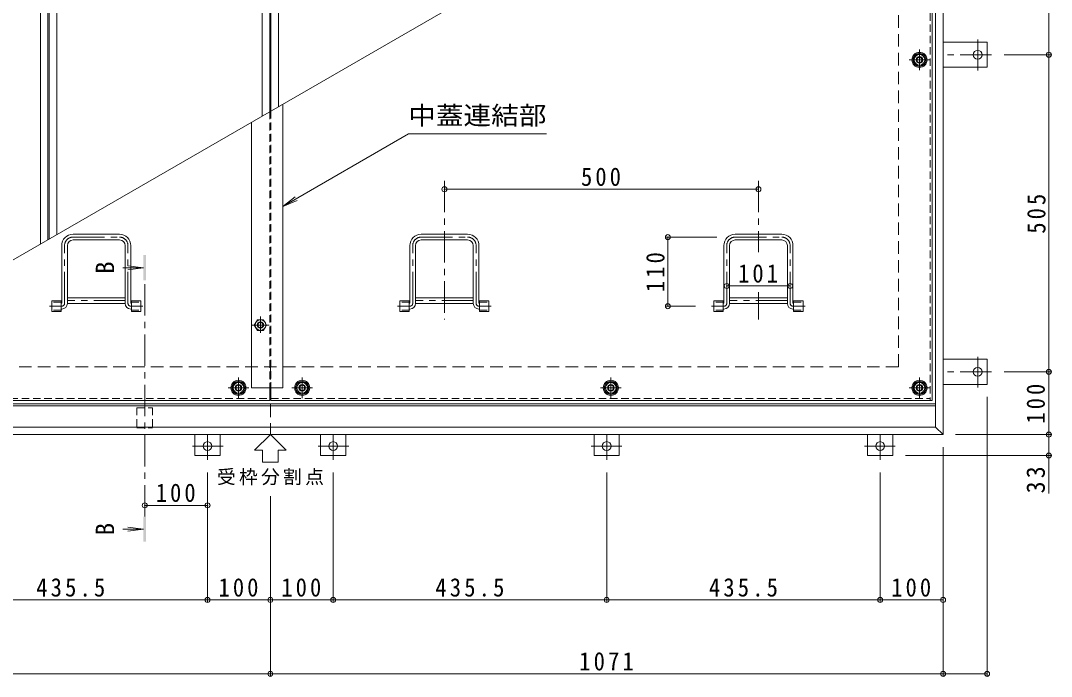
# Model space of a CAD drawing. Units: millimetres at full size, sheet at 1:10. Extents: x -3845 to 3466, y -2751 to 2671.
# Drawn here: x -2676 to -1034, y -12 to 1033 of the extents above; entities that cross this region are included whole.
import ezdxf
from ezdxf.enums import TextEntityAlignment as Align

# ---------------------------------------------------------------- set-up
doc = ezdxf.new("R2010")
doc.units = ezdxf.units.MM
doc.header["$LTSCALE"] = 10
doc.header["$PDMODE"] = 32
doc.header["$PDSIZE"] = 8
for name, pattern in [('CHAIN1', [8, 5, -1, 1, -1]), ('DASHED1', [1.8, 1.2, -0.6]), ('DASHED2', [3, 2, -1])]:
    doc.linetypes.add(name, pattern=pattern)
for name, color, linetype, lineweight in [('0-1', 2, 'DASHED2', 9), ('0-2', 3, 'Continuous', 9), ('0-3', 4, 'Continuous', 9), ('0-5', 7, 'Continuous', 9), ('0-6', 6, 'Continuous', 5), ('0-7', 2, 'Continuous', 9), ('0-A', 3, 'Continuous', 9), ('0-B', 2, 'Continuous', 9), ('0-C', 2, 'Continuous', 9), ('0-D', 4, 'Continuous', 9), ('0-E', 3, 'Continuous', 9), ('0-F', 7, 'Continuous', 9)]:
    doc.layers.add(name, color=color, linetype=linetype, lineweight=lineweight)
doc.styles.add('ＭＳ ゴシック', font='')
doc.styles.get('ＭＳ ゴシック').set_extended_font_data('MS Gothic')

msp = doc.modelspace()

# ---------------------------------------------------------------- linework, layer by layer
at = {"layer": '0-1'}
for p, q in [((-1277.96, 481.53), (-1277.96, 1981.53)), ((-3277.96, 481.53), (-1277.96, 481.53)), ((-2277.96, 481.53), (-2277.96, 373.53))]:
    msp.add_line(p, q, dxfattribs=at)
at = {"layer": '0-1', "linetype": 'Continuous'}
msp.add_line((-1218.96, 419.53), (-3090.07, 419.53), dxfattribs=at)
at = {"layer": '0-2'}
for p, q in [((-2631.96, 2076.53), (-2631.96, 684.02)), ((-2629.96, 2076.53), (-2629.96, 685.17)), ((-2278.96, 2076.53), (-2278.96, 887.82)), ((-2276.96, 2076.53), (-2276.96, 888.98)), ((-2643.96, 2064.53), (-2643.96, 677.09)), ((-2617.96, 2064.53), (-2617.96, 692.1)), ((-2290.96, 2064.53), (-2290.96, 880.89)), ((-2264.96, 2064.53), (-2264.96, 895.91))]:
    msp.add_line(p, q, dxfattribs=at)
at = {"layer": '0-2', "color": 4}
for p, q in [((-2479.96, 639.34), (-2504.74, 642.6)), ((-2479.96, 639.34), (-2512.73, 639.34)), ((-2479.96, 639.34), (-2504.74, 636.07)), ((-2479.96, 223), (-2512.73, 223)), ((-2479.96, 223), (-2504.74, 226.26)), ((-2479.96, 223), (-2504.74, 219.73))]:
    msp.add_line(p, q, dxfattribs=at)
at = {"layer": '0-2', "color": 4, "linetype": 'CHAIN1'}
msp.add_line((-2477.96, 243), (-2477.96, 619.34), dxfattribs=at)
at = {"layer": '0-2', "color": 4}
for points in [[(-2475.96, 659.34), (-2479.96, 659.34), (-2475.96, 619.34), (-2479.96, 619.34)], [(-2479.96, 203), (-2475.96, 203), (-2479.96, 243), (-2475.96, 243)]]:
    msp.add_solid(points, dxfattribs=at)
at = {"layer": '0-3', "color": 2}
for p, q in [((-1206.96, 373.53), (-1206.96, 2089.53)), ((-1218.96, 385.53), (-1218.96, 2077.53)), ((-1218.96, 419.53), (-3090.07, 419.53)), ((-1218.96, 385.53), (-3336.96, 385.53)), ((-1206.96, 373.53), (-1218.96, 385.53)), ((-1206.96, 373.53), (-3348.96, 373.53))]:
    msp.add_line(p, q, dxfattribs=at)
at = {"layer": '0-5'}
for p, q in [((-3148.96, 385.53), (-1218.96, 1499.81)), ((-2058.07, 852.34), (-1838.45, 852.34)), ((-2258.21, 736.79), (-2235.11, 746.35)), ((-2277.96, 373.53), (-2302.96, 348.53)), ((-2277.96, 373.53), (-2252.96, 348.53)), ((-2302.96, 348.53), (-2290.46, 348.53)), ((-2265.46, 348.53), (-2252.96, 348.53)), ((-2265.46, 348.53), (-2265.46, 329.83)), ((-1038.44, 340.33), (-1038.44, 279.98))]:
    msp.add_line(p, q, dxfattribs=at)
for points in [[(-2058.07, 852.34), (-2258.21, 736.79), (-2238.37, 752)], [(-2290.46, 348.53), (-2290.46, 329.83), (-2265.46, 329.83)]]:
    msp.add_lwpolyline(points, dxfattribs=at)
at = {"layer": '0-5', "linetype": 'DASHED1'}
for points in [[(-2490.26, 416.33), (-2465.66, 416.33), (-2465.66, 384.33)], [(-2490.26, 416.33), (-2490.26, 384.33), (-2465.66, 384.33)]]:
    msp.add_lwpolyline(points, dxfattribs=at)
at = {"layer": '0-6', "linetype": 'CHAIN1'}
for p, q in [((-2000.83, 777.68), (-2000.83, 556.92)), ((-1500.83, 777.68), (-1500.83, 663.96)), ((-2605.58, 582.53), (-2605.58, 674.53)), ((-2592.08, 688.03), (-2518.08, 688.03)), ((-2504.58, 582.53), (-2504.58, 674.53)), ((-2051.33, 582.53), (-2051.33, 674.53)), ((-2037.83, 688.03), (-1963.83, 688.03)), ((-1950.33, 582.53), (-1950.33, 674.53)), ((-1551.33, 582.53), (-1551.33, 674.53)), ((-1537.83, 688.03), (-1463.83, 688.03)), ((-1450.33, 582.53), (-1450.33, 674.53)), ((-1500.83, 600.37), (-1500.83, 556.92)), ((-2610.08, 578.03), (-2629.69, 578.03)), ((-2500.08, 578.03), (-2480.72, 578.03)), ((-2055.83, 578.03), (-2075.44, 578.03)), ((-1945.83, 578.03), (-1926.47, 578.03)), ((-1555.83, 578.03), (-1575.44, 578.03)), ((-1445.83, 578.03), (-1426.47, 578.03))]:
    msp.add_line(p, q, dxfattribs=at)
at = {"layer": '0-6'}
for p, q in [((-2592.08, 692.53), (-2518.08, 692.53)), ((-2037.83, 692.53), (-1963.83, 692.53)), ((-1537.83, 692.53), (-1463.83, 692.53)), ((-2610.08, 583.53), (-2610.08, 674.53)), ((-2601.08, 582.53), (-2601.08, 674.53)), ((-2518.08, 683.53), (-2592.08, 683.53)), ((-2509.08, 582.53), (-2509.08, 674.53)), ((-2500.08, 583.53), (-2500.08, 674.53)), ((-2055.83, 583.53), (-2055.83, 674.53)), ((-2046.83, 582.53), (-2046.83, 674.53)), ((-1963.83, 683.53), (-2037.83, 683.53)), ((-1954.83, 582.53), (-1954.83, 674.53)), ((-1945.83, 583.53), (-1945.83, 674.53)), ((-1555.83, 583.53), (-1555.83, 674.53)), ((-1546.83, 582.53), (-1546.83, 674.53)), ((-1463.83, 683.53), (-1537.83, 683.53)), ((-1454.83, 582.53), (-1454.83, 674.53)), ((-1445.83, 583.53), (-1445.83, 674.53)), ((-2610.08, 573.53), (-2611.08, 573.53)), ((-2500.08, 573.53), (-2499.08, 573.53)), ((-2055.83, 573.53), (-2056.83, 573.53)), ((-1945.83, 573.53), (-1944.83, 573.53)), ((-1555.83, 573.53), (-1556.83, 573.53)), ((-1445.83, 573.53), (-1444.83, 573.53)), ((-3090.07, 419.53), (-1218.96, 419.53)), ((-3084.87, 422.53), (-1218.96, 422.53))]:
    msp.add_line(p, q, dxfattribs=at)
at = {"layer": '0-6', "color": 5}
for p, q in [((-2626.08, 586.68), (-2626.08, 569.38)), ((-2611.08, 586.68), (-2626.08, 586.68)), ((-2611.08, 586.68), (-2611.08, 569.38)), ((-2499.08, 586.68), (-2499.08, 569.38)), ((-2499.08, 586.68), (-2484.08, 586.68)), ((-2484.08, 586.68), (-2484.08, 569.38)), ((-2071.83, 586.68), (-2071.83, 569.38)), ((-2056.83, 586.68), (-2071.83, 586.68)), ((-2056.83, 586.68), (-2056.83, 569.38)), ((-1944.83, 586.68), (-1944.83, 569.38)), ((-1944.83, 586.68), (-1929.83, 586.68)), ((-1929.83, 586.68), (-1929.83, 569.38)), ((-1571.83, 586.68), (-1571.83, 569.38)), ((-1556.83, 586.68), (-1571.83, 586.68)), ((-1556.83, 586.68), (-1556.83, 569.38)), ((-1444.83, 586.68), (-1444.83, 569.38)), ((-1444.83, 586.68), (-1429.83, 586.68)), ((-1429.83, 586.68), (-1429.83, 569.38)), ((-2611.08, 569.38), (-2626.08, 569.38)), ((-2499.08, 569.38), (-2484.08, 569.38)), ((-2056.83, 569.38), (-2071.83, 569.38)), ((-1944.83, 569.38), (-1929.83, 569.38)), ((-1556.83, 569.38), (-1571.83, 569.38)), ((-1444.83, 569.38), (-1429.83, 569.38))]:
    msp.add_line(p, q, dxfattribs=at)
at = {"layer": '0-6', "color": 5, "linetype": 'DASHED1'}
for p, q in [((-2611.08, 584.38), (-2626.08, 584.38)), ((-2499.08, 584.38), (-2484.08, 584.38)), ((-2056.83, 584.38), (-2071.83, 584.38)), ((-1944.83, 584.38), (-1929.83, 584.38)), ((-1556.83, 584.38), (-1571.83, 584.38)), ((-1444.83, 584.38), (-1429.83, 584.38)), ((-2611.08, 571.68), (-2626.08, 571.68)), ((-2499.08, 571.68), (-2484.08, 571.68)), ((-2056.83, 571.68), (-2071.83, 571.68)), ((-1944.83, 571.68), (-1929.83, 571.68)), ((-1556.83, 571.68), (-1571.83, 571.68)), ((-1444.83, 571.68), (-1429.83, 571.68))]:
    msp.add_line(p, q, dxfattribs=at)
at = {"layer": '0-6'}
for centre in [(-1244.46, 970.36), (-2328.71, 448.03), (-2227.21, 448.03), (-1735.83, 448.03), (-1244.46, 448.03)]:
    msp.add_circle(centre, 10.5, dxfattribs=at)
for centre, radius, start, end in [((-2592.08, 674.53), 18, 90, 180), ((-2518.08, 674.53), 18, 0, 90), ((-2037.83, 674.53), 18, 90, 180), ((-1963.83, 674.53), 18, 0, 90), ((-1537.83, 674.53), 18, 90, 180), ((-1463.83, 674.53), 18, 0, 90), ((-2592.08, 674.53), 9, 90, 180), ((-2518.08, 674.53), 9, 0, 90), ((-2037.83, 674.53), 9, 90, 180), ((-1963.83, 674.53), 9, 0, 90), ((-1537.83, 674.53), 9, 90, 180), ((-1463.83, 674.53), 9, 0, 90), ((-2611.08, 583.53), 1, 270, 0), ((-2610.08, 582.53), 9, 270, 0), ((-2500.08, 582.53), 9, 180, 270), ((-2499.08, 583.53), 1, 180, 270), ((-2056.83, 583.53), 1, 270, 0), ((-2055.83, 582.53), 9, 270, 0), ((-1945.83, 582.53), 9, 180, 270), ((-1944.83, 583.53), 1, 180, 270), ((-1556.83, 583.53), 1, 270, 0), ((-1555.83, 582.53), 9, 270, 0), ((-1445.83, 582.53), 9, 180, 270), ((-1444.83, 583.53), 1, 180, 270)]:
    msp.add_arc(centre, radius, start, end, dxfattribs=at)
at = {"layer": '0-6', "linetype": 'CHAIN1'}
for centre, radius, start, end in [((-2592.08, 674.53), 13.5, 90, 180), ((-2518.08, 674.53), 13.5, 0, 90), ((-2037.83, 674.53), 13.5, 90, 180), ((-1963.83, 674.53), 13.5, 0, 90), ((-1537.83, 674.53), 13.5, 90, 180), ((-1463.83, 674.53), 13.5, 0, 90), ((-2610.08, 582.53), 4.5, 270, 0), ((-2500.08, 582.53), 4.5, 180, 270), ((-2055.83, 582.53), 4.5, 270, 0), ((-1945.83, 582.53), 4.5, 180, 270), ((-1555.83, 582.53), 4.5, 270, 0), ((-1445.83, 582.53), 4.5, 180, 270)]:
    msp.add_arc(centre, radius, start, end, dxfattribs=at)
at = {"layer": '0-7', "linetype": 'CHAIN1'}
for p, q in [((-1244.46, 953.79), (-1244.46, 986.93)), ((-1261.03, 970.36), (-1227.89, 970.36)), ((-2328.71, 431.46), (-2328.71, 464.6)), ((-2227.21, 431.46), (-2227.21, 464.6)), ((-1735.83, 431.46), (-1735.83, 464.6)), ((-1244.46, 431.46), (-1244.46, 464.6)), ((-2345.28, 448.03), (-2312.14, 448.03)), ((-2243.78, 448.03), (-2210.64, 448.03)), ((-1752.4, 448.03), (-1719.26, 448.03)), ((-1261.03, 448.03), (-1227.89, 448.03))]:
    msp.add_line(p, q, dxfattribs=at)
at = {"layer": '0-7'}
for points in [[(-1249.36, 978.86), (-1254.27, 970.36), (-1249.36, 961.86), (-1239.55, 961.86), (-1234.64, 970.36), (-1239.55, 978.86)], [(-2333.61, 456.53), (-2338.52, 448.03), (-2333.61, 439.53), (-2323.8, 439.53), (-2318.89, 448.03), (-2323.8, 456.53)], [(-2232.11, 456.53), (-2237.02, 448.03), (-2232.11, 439.53), (-2222.3, 439.53), (-2217.39, 448.03), (-2222.3, 456.53)], [(-1740.74, 456.53), (-1745.65, 448.03), (-1740.74, 439.53), (-1730.92, 439.53), (-1726.02, 448.03), (-1730.92, 456.53)], [(-1249.36, 456.53), (-1254.27, 448.03), (-1249.36, 439.53), (-1239.55, 439.53), (-1234.64, 448.03), (-1239.55, 456.53)]]:
    msp.add_lwpolyline(points, close=True, dxfattribs=at)
at = {"layer": '0-7', "color": 134, "lineweight": 5}
for centre in [(-1244.46, 970.36), (-2328.71, 448.03), (-2227.21, 448.03), (-1735.83, 448.03), (-1244.46, 448.03)]:
    msp.add_circle(centre, 12, dxfattribs=at)
at = {"layer": '0-7'}
for centre in [(-1244.46, 970.36), (-2328.71, 448.03), (-2227.21, 448.03), (-1735.83, 448.03), (-1244.46, 448.03)]:
    msp.add_circle(centre, 8.5, dxfattribs=at)
at = {"layer": '0-7', "color": 5, "lineweight": 5}
for centre, radius in [((-1244.46, 970.36), 5), ((-1244.46, 970.36), 4.19), ((-2328.71, 448.03), 5), ((-2328.71, 448.03), 4.19), ((-2227.21, 448.03), 5), ((-2227.21, 448.03), 4.19), ((-1735.83, 448.03), 5), ((-1735.83, 448.03), 4.19), ((-1244.46, 448.03), 5), ((-1244.46, 448.03), 4.19)]:
    msp.add_circle(centre, radius, dxfattribs=at)
at = {"layer": '0-A', "linetype": 'DASHED1'}
for p, q in [((-1227.66, 1494.79), (-1227.66, 431.23)), ((-2278.71, 887.97), (-2278.71, 448.03)), ((-2277.21, 888.83), (-2277.21, 448.03)), ((-3069.8, 431.23), (-2278.71, 431.23)), ((-2277.21, 431.23), (-1227.66, 431.23))]:
    msp.add_line(p, q, dxfattribs=at)
at = {"layer": '0-A'}
for p, q in [((-1224.46, 428.03), (-1224.46, 1496.64)), ((-2278.71, 448.03), (-2278.71, 428.03)), ((-2277.21, 448.03), (-2277.21, 428.03)), ((-2278.71, 428.03), (-3075.34, 428.03)), ((-1224.46, 428.03), (-2277.21, 428.03)), ((-1227.66, 431.23), (-1227.66, 428.03))]:
    msp.add_line(p, q, dxfattribs=at)
at = {"layer": '0-B'}
msp.add_lwpolyline([(-2298.61, 556.53), (-2303.52, 548.03), (-2298.61, 539.53), (-2288.8, 539.53), (-2283.89, 548.03), (-2288.8, 556.53)], close=True, dxfattribs=at)
for radius in [8.5, 5, 4.19]:
    msp.add_circle((-2293.71, 548.03), radius, dxfattribs=at)
at = {"layer": '0-C', "color": 4}
for p, q in [((-2509.08, 591.53), (-2601.08, 591.53)), ((-1954.83, 591.53), (-2046.83, 591.53)), ((-1454.83, 591.53), (-1546.83, 591.53)), ((-2509.08, 582.53), (-2601.08, 582.53)), ((-1954.83, 582.53), (-2046.83, 582.53)), ((-1454.83, 582.53), (-1546.83, 582.53))]:
    msp.add_line(p, q, dxfattribs=at)
at = {"layer": '0-C', "color": 4, "linetype": 'CHAIN1'}
for p, q in [((-2509.08, 587.03), (-2601.08, 587.03)), ((-1954.83, 587.03), (-2046.83, 587.03)), ((-1454.83, 587.03), (-1546.83, 587.03))]:
    msp.add_line(p, q, dxfattribs=at)
at = {"layer": '0-D'}
for p, q in [((-2258.21, 448.03), (-2258.21, 899.8)), ((-2308.21, 448.03), (-2308.21, 870.94)), ((-2308.21, 448.03), (-2258.21, 448.03))]:
    msp.add_line(p, q, dxfattribs=at)
at = {"layer": '0-D', "color": 2, "linetype": 'CHAIN1'}
for p, q in [((-2293.71, 561.53), (-2293.71, 535.42)), ((-2307.46, 548.03), (-2280, 548.03))]:
    msp.add_line(p, q, dxfattribs=at)
at = {"layer": '0-E', "linetype": 'CHAIN1'}
for p, q in [((-1151.76, 953.69), (-1151.76, 1002.57)), ((-1129.6, 978.53), (-1206.96, 978.53)), ((-1151.76, 448.69), (-1151.76, 497.57)), ((-1129.6, 473.53), (-1206.96, 473.53)), ((-2377.96, 333.17), (-2377.96, 373.33)), ((-2177.96, 333.17), (-2177.96, 373.33)), ((-1742.46, 333.17), (-1742.46, 373.33)), ((-1306.96, 333.17), (-1306.96, 373.33)), ((-2353.12, 355.33), (-2402, 355.33)), ((-2153.12, 355.33), (-2202, 355.33)), ((-1767.3, 355.33), (-1718.41, 355.33)), ((-1331.8, 355.33), (-1282.91, 355.33))]:
    msp.add_line(p, q, dxfattribs=at)
at = {"layer": '0-E'}
for p, q in [((-1206.96, 998.53), (-1136.76, 998.53)), ((-1136.76, 958.53), (-1136.76, 998.53)), ((-1206.96, 958.53), (-1136.76, 958.53)), ((-1206.96, 493.53), (-1136.76, 493.53)), ((-1136.76, 453.53), (-1136.76, 493.53)), ((-1206.96, 453.53), (-1136.76, 453.53)), ((-2397.96, 373.53), (-2397.96, 340.33)), ((-2357.96, 373.53), (-2357.96, 340.33)), ((-2197.96, 373.53), (-2197.96, 340.33)), ((-2157.96, 373.53), (-2157.96, 340.33)), ((-1762.46, 373.53), (-1762.46, 340.33)), ((-1722.46, 373.53), (-1722.46, 340.33)), ((-1326.96, 373.53), (-1326.96, 340.33)), ((-1286.96, 373.53), (-1286.96, 340.33)), ((-2357.96, 340.33), (-2397.96, 340.33)), ((-2157.96, 340.33), (-2197.96, 340.33)), ((-1762.46, 340.33), (-1722.46, 340.33)), ((-1326.96, 340.33), (-1286.96, 340.33))]:
    msp.add_line(p, q, dxfattribs=at)
for centre in [(-1151.76, 978.53), (-1151.76, 473.53), (-2377.96, 355.33), (-2177.96, 355.33), (-1742.46, 355.33), (-1306.96, 355.33)]:
    msp.add_circle(centre, 7, dxfattribs=at)
at = {"layer": '0-F'}
for p, q in [((-1038.44, 978.53), (-1038.44, 1484.53)), ((-1035.44, 978.53), (-1109.6, 978.53)), ((-1038.44, 473.53), (-1038.44, 978.53)), ((-2000.83, 764.22), (-1500.83, 764.22)), ((-1648.03, 688.03), (-1566.82, 688.03)), ((-1645.03, 578.03), (-1645.03, 688.03)), ((-1551.33, 610.26), (-1450.33, 610.26)), ((-1648.03, 578.03), (-1601.22, 578.03)), ((-1035.44, 473.53), (-1109.6, 473.53)), ((-1038.44, 473.53), (-1038.44, 373.53)), ((-1136.76, -10.5), (-1136.76, 433.53)), ((-1035.44, 373.53), (-1186.96, 373.53)), ((-1038.44, 373.53), (-1038.44, 340.33)), ((-1206.96, -10.5), (-1206.96, 353.53)), ((-1035.44, 340.33), (-1266.96, 340.33)), ((-2377.96, 107.21), (-2377.96, 313.17)), ((-2177.96, 107.21), (-2177.96, 313.17)), ((-1742.46, 107.21), (-1742.46, 313.17)), ((-1306.96, 107.21), (-1306.96, 313.17)), ((-2277.96, -10.5), (-2277.96, 275.63)), ((-2477.96, 260.92), (-2377.96, 260.92)), ((-2813.46, 110.21), (-2377.96, 110.21)), ((-2377.96, 110.21), (-2277.96, 110.21)), ((-2277.96, 110.21), (-2177.96, 110.21)), ((-2177.96, 110.21), (-1742.46, 110.21)), ((-1742.46, 110.21), (-1306.96, 110.21)), ((-1306.96, 110.21), (-1206.96, 110.21)), ((-3348.96, -7.5), (-2277.96, -7.5)), ((-2277.96, -7.5), (-1206.96, -7.5)), ((-1206.96, -7.5), (-1136.76, -7.5))]:
    msp.add_line(p, q, dxfattribs=at)
for p in [(-1038.44, 978.53), (-2000.83, 764.22), (-1500.83, 764.22), (-1645.03, 688.03), (-1551.33, 610.26), (-1450.33, 610.26), (-1645.03, 578.03), (-1038.44, 473.53), (-1038.44, 373.53), (-1038.44, 340.33), (-2477.96, 260.92), (-2377.96, 260.92), (-2377.96, 110.21), (-2277.96, 110.21), (-2177.96, 110.21), (-1742.46, 110.21), (-1306.96, 110.21), (-1206.96, 110.21), (-2277.96, -7.5), (-1206.96, -7.5), (-1136.76, -7.5)]:
    msp.add_point(p, dxfattribs=at)

# ---------------------------------------------------------------- texts
at = {"layer": '0-5', "color": 2, "style": 'ＭＳ ゴシック', "width": 1.1}
msp.add_text('中蓋連結部', height=29.33, dxfattribs=at).set_placement((-2058.45, 858.44), align=Align.BOTTOM_LEFT)
at = {"layer": '0-5', "color": 2, "style": 'ＭＳ ゴシック'}
for p in [(-2517.82, 629.34), (-2517.82, 213)]:
    msp.add_text('B', height=29.33, rotation=90, dxfattribs=at).set_placement(p, align=Align.BOTTOM_LEFT)
at = {"layer": '0-5', "insert": (-2362.96, 292.82), "char_height": 21.99, "attachment_point": 7, "style": 'ＭＳ ゴシック'}
msp.add_mtext('\\T1.17;受枠分割点', dxfattribs=at)
at = {"layer": '0-F', "color": 2, "char_height": 29.33, "attachment_point": 7, "style": 'ＭＳ ゴシック'}
for s, insert in [('\\T1.27;\\W0.9;500', (-1783.33, 769.22)), ('\\T1.27;\\W0.9;101', (-1533.33, 615.26)), ('\\T1.27;\\W0.9;100', (-2460.46, 265.92)), ('\\T1.28;\\W0.9;435.5', (-2650.71, 115.21)), ('\\T1.27;\\W0.9;100', (-2360.46, 115.21)), ('\\T1.27;\\W0.9;100', (-2260.46, 115.21)), ('\\T1.28;\\W0.9;435.5', (-2015.21, 115.21)), ('\\T1.28;\\W0.9;435.5', (-1579.71, 115.21)), ('\\T1.27;\\W0.9;100', (-1289.46, 115.21)), ('\\T1.28;\\W0.9;1071', (-1786.21, -2.5))]:
    msp.add_mtext(s, dxfattribs=dict(at, insert=insert))
at = {"layer": '0-F', "color": 2, "char_height": 29.33, "attachment_point": 7, "rotation": 90, "style": 'ＭＳ ゴシック'}
for s, insert in [('\\T1.27;\\W0.9;505', (-1043.44, 693.53)), ('\\T1.27;\\W0.9;110', (-1650.03, 600.53)), ('\\T1.27;\\W0.9;100', (-1044.44, 391.03)), ('\\T1.27;\\W0.95;33', (-1044.44, 279.98))]:
    msp.add_mtext(s, dxfattribs=dict(at, insert=insert))

doc.saveas('drawing.dxf')
